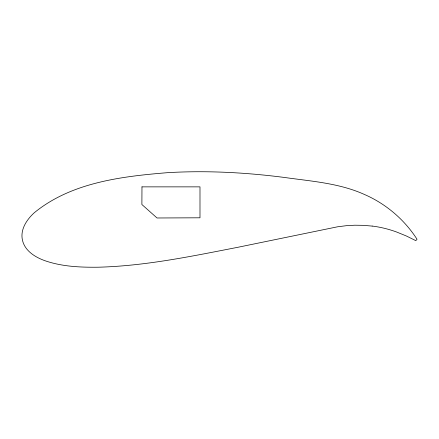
<?xml version="1.0" encoding="UTF-8"?>
<svg xmlns="http://www.w3.org/2000/svg" width="439" height="439" viewBox="0 0 439 439"><rect width="100%" height="100%" fill="white"/><g stroke="black" fill="none" stroke-linecap="round" stroke-linejoin="round"><path stroke-width="0.66" d="M372.173 226.096L363.377 225.339L354.767 225.212L346.415 225.679L337.542 226.804L237.998 247.261C191.865 256.217 145.435 265.99 98.281 267.208C80.408 267.411 62.108 266.649 45.069 260.75C35.378 257.325 24.946 251.026 22.477 240.287C19.969 229.641 26.774 219.527 34.33 212.701C71.387 182.399 121.746 176.379 167.857 172.648C206.703 170.387 245.714 172.461 284.28 177.438C311.278 181.258 339.243 183.09 364.425 194.466C385.903 203.795 404.396 219.582 417.05 239.277L415.788 240.638L406.327 235.973L396.691 232.044A111.045 111.045 0 0 0 372.179 226.052M141.973 186.866L141.89 204.519L157.03 217.985L199.992 217.799L199.992 186.866L141.973 186.866"/></g></svg>
